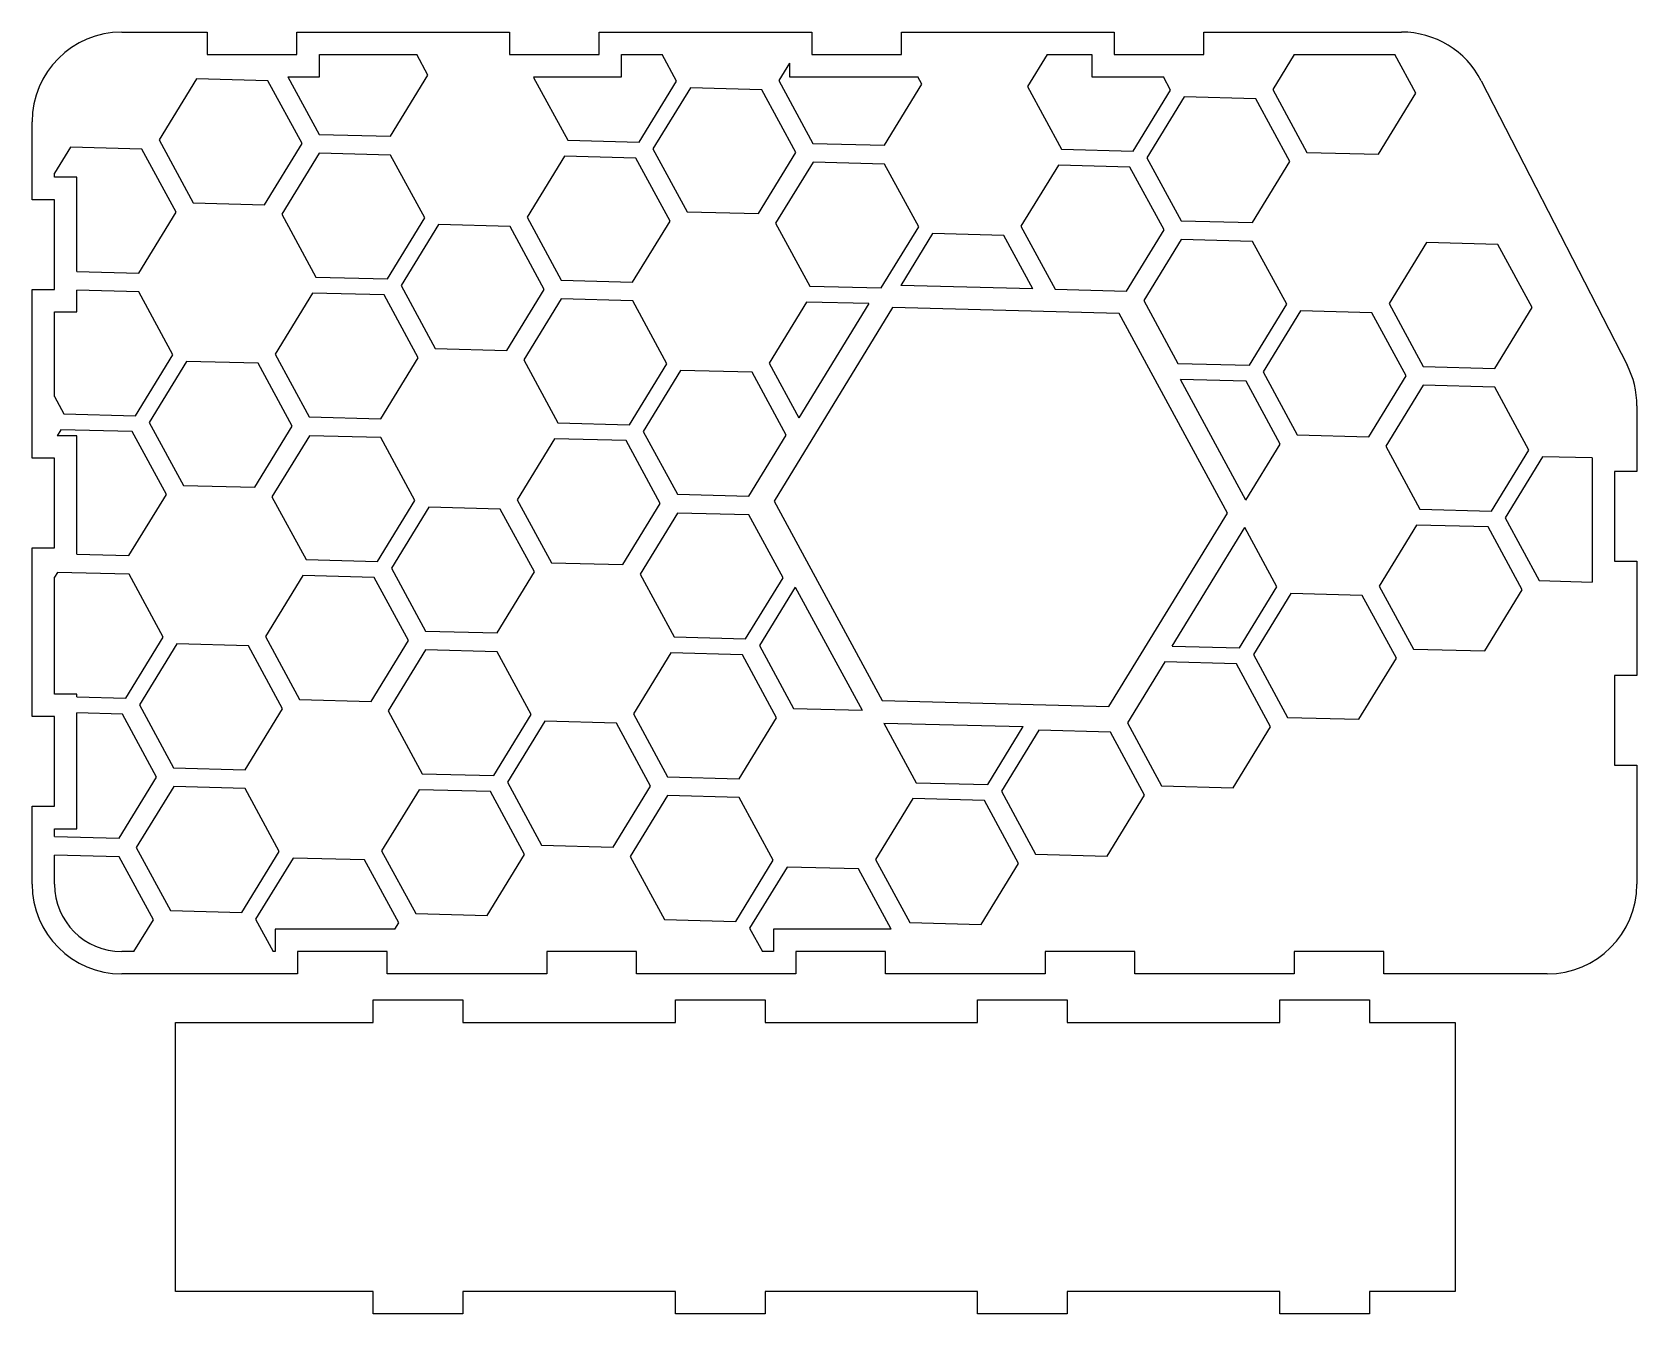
# Model space of a CAD drawing. Header units: millimetres. Extents: x -1783 to -1425, y -375 to -89.
import ezdxf

# ---------------------------------------------------------------- set-up
doc = ezdxf.new("R2010")
doc.units = ezdxf.units.MM
doc.header["$MEASUREMENT"] = 0
doc.layers.add('커팅도면', color=3, linetype='Continuous', true_color=0x00ff00)

msp = doc.modelspace()

# ---------------------------------------------------------------- linework, layer by layer
at = {"layer": '커팅도면'}
for p, q in [((-1762.55, -89.32), (-1743.47, -89.32)), ((-1743.47, -89.32), (-1743.47, -94.32)), ((-1723.47, -94.32), (-1723.47, -89.32)), ((-1723.47, -89.32), (-1676.04, -89.32)), ((-1676.04, -89.32), (-1676.04, -94.32)), ((-1656.04, -94.32), (-1656.04, -89.32)), ((-1656.04, -89.32), (-1608.61, -89.32)), ((-1608.61, -89.32), (-1608.61, -94.32)), ((-1588.61, -94.32), (-1588.61, -89.32)), ((-1588.61, -89.32), (-1541.18, -89.32)), ((-1541.18, -89.32), (-1541.18, -94.32)), ((-1521.18, -94.32), (-1521.18, -89.32)), ((-1521.18, -89.32), (-1477.07, -89.32)), ((-1743.47, -94.32), (-1723.47, -94.32)), ((-1676.04, -94.32), (-1656.04, -94.32)), ((-1608.61, -94.32), (-1588.61, -94.32)), ((-1541.18, -94.32), (-1521.18, -94.32)), ((-1459.28, -100.18), (-1426.76, -163.48)), ((-1782.55, -126.69), (-1782.55, -109.32)), ((-1777.55, -126.69), (-1782.55, -126.69)), ((-1777.55, -146.69), (-1777.55, -126.69)), ((-1782.55, -184.32), (-1782.55, -146.69)), ((-1782.55, -146.69), (-1777.55, -146.69)), ((-1424.55, -172.62), (-1424.55, -187.31)), ((-1777.55, -184.32), (-1782.55, -184.32)), ((-1777.55, -204.32), (-1777.55, -184.32)), ((-1424.55, -187.31), (-1429.55, -187.31)), ((-1429.55, -187.31), (-1429.55, -207.31)), ((-1782.55, -241.95), (-1782.55, -204.32)), ((-1782.55, -204.32), (-1777.55, -204.32)), ((-1429.55, -207.31), (-1424.55, -207.31)), ((-1424.55, -207.31), (-1424.55, -232.76)), ((-1424.55, -232.76), (-1429.55, -232.76)), ((-1429.55, -232.76), (-1429.55, -252.76)), ((-1777.55, -241.95), (-1782.55, -241.95)), ((-1777.55, -261.95), (-1777.55, -241.95)), ((-1429.55, -252.76), (-1424.55, -252.76)), ((-1424.55, -252.76), (-1424.55, -279.32)), ((-1782.55, -279.32), (-1782.55, -261.95)), ((-1782.55, -261.95), (-1777.55, -261.95)), ((-1703.32, -294.32), (-1723.32, -294.32)), ((-1723.32, -294.32), (-1723.32, -299.32)), ((-1703.32, -299.32), (-1703.32, -294.32)), ((-1647.74, -294.32), (-1667.74, -294.32)), ((-1667.74, -294.32), (-1667.74, -299.32)), ((-1647.74, -299.32), (-1647.74, -294.32)), ((-1592.17, -294.32), (-1612.17, -294.32)), ((-1612.17, -294.32), (-1612.17, -299.32)), ((-1592.17, -299.32), (-1592.17, -294.32)), ((-1536.59, -294.32), (-1556.59, -294.32)), ((-1556.59, -294.32), (-1556.59, -299.32)), ((-1536.59, -299.32), (-1536.59, -294.32)), ((-1481.02, -294.32), (-1501.02, -294.32)), ((-1501.02, -294.32), (-1501.02, -299.32)), ((-1481.02, -299.32), (-1481.02, -294.32)), ((-1723.32, -299.32), (-1762.55, -299.32)), ((-1667.74, -299.32), (-1703.32, -299.32)), ((-1612.17, -299.32), (-1647.74, -299.32)), ((-1556.59, -299.32), (-1592.17, -299.32)), ((-1501.02, -299.32), (-1536.59, -299.32)), ((-1444.55, -299.32), (-1481.02, -299.32)), ((-1706.48, -310.12), (-1706.48, -305.12)), ((-1706.48, -305.12), (-1686.48, -305.12)), ((-1686.48, -305.12), (-1686.48, -310.12)), ((-1639.05, -310.12), (-1639.05, -305.12)), ((-1639.05, -305.12), (-1619.05, -305.12)), ((-1619.05, -305.12), (-1619.05, -310.12)), ((-1571.62, -310.12), (-1571.62, -305.12)), ((-1571.62, -305.12), (-1551.62, -305.12)), ((-1551.62, -305.12), (-1551.62, -310.12)), ((-1504.19, -310.12), (-1504.19, -305.12)), ((-1504.19, -305.12), (-1484.19, -305.12)), ((-1484.19, -305.12), (-1484.19, -310.12)), ((-1750.59, -310.12), (-1706.48, -310.12)), ((-1686.48, -310.12), (-1639.05, -310.12)), ((-1619.05, -310.12), (-1571.62, -310.12)), ((-1551.62, -310.12), (-1504.19, -310.12)), ((-1484.19, -310.12), (-1465.1, -310.12)), ((-1706.48, -370.12), (-1750.59, -370.12)), ((-1706.48, -375.12), (-1706.48, -370.12)), ((-1639.05, -370.12), (-1686.48, -370.12)), ((-1686.48, -370.12), (-1686.48, -375.12)), ((-1639.05, -375.12), (-1639.05, -370.12)), ((-1571.62, -370.12), (-1619.05, -370.12)), ((-1619.05, -370.12), (-1619.05, -375.12)), ((-1571.62, -375.12), (-1571.62, -370.12)), ((-1504.19, -370.12), (-1551.62, -370.12)), ((-1551.62, -370.12), (-1551.62, -375.12)), ((-1504.19, -375.12), (-1504.19, -370.12)), ((-1465.1, -370.12), (-1484.19, -370.12)), ((-1484.19, -370.12), (-1484.19, -375.12)), ((-1686.48, -375.12), (-1706.48, -375.12)), ((-1619.05, -375.12), (-1639.05, -375.12)), ((-1551.62, -375.12), (-1571.62, -375.12)), ((-1484.19, -375.12), (-1504.19, -375.12))]:
    msp.add_line(p, q, dxfattribs=at)
for points in [[(-1725.49, -99.32), (-1718.54, -112.13), (-1702.59, -112.55), (-1694.25, -98.95), (-1696.76, -94.32)], [(-1725.49, -99.32), (-1718.47, -99.32), (-1718.47, -94.32), (-1696.76, -94.32)], [(-1670.63, -99.32), (-1670.69, -99.42), (-1663.07, -113.45), (-1647.12, -113.87), (-1638.78, -100.26), (-1642, -94.32)], [(-1670.63, -99.32), (-1651.04, -99.32), (-1651.04, -94.32), (-1642, -94.32)], [(-1613.61, -96.27), (-1615.96, -100.11), (-1608.35, -114.13), (-1592.39, -114.55), (-1584.05, -100.95), (-1584.94, -99.32)], [(-1613.61, -96.27), (-1613.61, -99.32), (-1584.94, -99.32)], [(-1556.14, -94.32), (-1560.5, -101.42), (-1552.88, -115.45), (-1536.93, -115.87), (-1528.59, -102.26), (-1530.18, -99.32)], [(-1556.14, -94.32), (-1546.18, -94.32), (-1546.18, -99.32), (-1530.18, -99.32)], [(-1500.99, -94.32), (-1505.77, -102.11), (-1498.16, -116.13), (-1482.2, -116.55), (-1473.86, -102.95), (-1478.55, -94.32)], [(-1500.99, -94.32), (-1478.55, -94.32)], [(-1772.55, -142.69), (-1758.77, -143.05), (-1750.43, -129.44), (-1758.04, -115.42), (-1774, -115), (-1777.55, -120.8)], [(-1772.55, -142.69), (-1772.55, -121.69), (-1777.55, -121.69), (-1777.55, -120.8)], [(-1559.29, -146.57), (-1565.75, -134.67), (-1581.7, -134.25), (-1588.78, -145.79)], [(-1559.29, -146.57), (-1588.78, -145.79)], [(-1777.55, -170.55), (-1775.44, -174.44), (-1759.49, -174.86), (-1751.15, -161.25), (-1758.76, -147.23), (-1772.55, -146.86)], [(-1777.55, -170.55), (-1777.55, -151.69), (-1772.55, -151.69), (-1772.55, -146.86)], [(-1595.92, -149.86), (-1609.79, -149.5), (-1618.14, -163.1), (-1611.51, -175.3)], [(-1595.92, -149.86), (-1611.51, -175.3)], [(-1511.76, -193.65), (-1504.13, -181.19), (-1511.74, -167.16), (-1526.34, -166.78)], [(-1511.76, -193.65), (-1526.34, -166.78)], [(-1772.55, -205.74), (-1760.94, -206.04), (-1752.6, -192.44), (-1760.22, -178.41), (-1776.17, -177.99), (-1776.98, -179.32)], [(-1772.55, -205.74), (-1772.55, -179.32), (-1776.98, -179.32)], [(-1434.55, -184.28), (-1445.59, -183.99), (-1453.93, -197.6), (-1446.32, -211.63), (-1434.55, -211.94)], [(-1434.55, -184.28), (-1434.55, -211.94)], [(-1528.2, -226.21), (-1513.19, -226.61), (-1504.85, -213), (-1512.01, -199.8)], [(-1528.2, -226.21), (-1512.01, -199.8)], [(-1772.55, -237.57), (-1761.66, -237.85), (-1753.32, -224.25), (-1760.93, -210.22), (-1776.89, -209.8), (-1777.55, -210.89)], [(-1772.55, -237.57), (-1772.55, -236.95), (-1777.55, -236.95), (-1777.55, -210.89)], [(-1612.32, -213.06), (-1620.31, -226.1), (-1612.7, -240.12), (-1597.41, -240.53)], [(-1612.32, -213.06), (-1597.41, -240.53)], [(-1777.55, -268.66), (-1763.12, -269.04), (-1754.78, -255.43), (-1762.39, -241.41), (-1772.55, -241.14)], [(-1777.55, -268.66), (-1777.55, -266.95), (-1772.55, -266.95), (-1772.55, -241.14)], [(-1592.55, -243.37), (-1585.32, -256.68), (-1569.37, -257.1), (-1561.45, -244.18)], [(-1592.55, -243.37), (-1561.45, -244.18)], [(-1759.83, -294.32), (-1755.49, -287.24), (-1763.11, -273.22), (-1777.55, -272.84)], [(-1777.55, -279.32), (-1777.55, -272.84)], [(-1701.62, -289.32), (-1700.77, -287.93), (-1708.38, -273.9), (-1724.34, -273.49), (-1732.68, -287.09), (-1728.75, -294.32)], [(-1590.91, -289.32), (-1598.19, -275.91), (-1614.14, -275.49), (-1622.48, -289.09), (-1619.65, -294.32)], [(-1701.62, -289.32), (-1728.32, -289.32), (-1728.32, -294.32), (-1728.75, -294.32)], [(-1590.91, -289.32), (-1617.17, -289.32), (-1617.17, -294.32), (-1619.65, -294.32)], [(-1759.83, -294.32), (-1762.55, -294.32)], [(-1750.59, -370.12), (-1750.59, -310.12)], [(-1465.1, -310.12), (-1465.1, -370.12)]]:
    msp.add_lwpolyline(points, dxfattribs=at)
for points in [[(-1745.9, -99.75), (-1754.24, -113.36), (-1746.63, -127.38), (-1730.68, -127.8), (-1722.34, -114.19), (-1729.95, -100.17)], [(-1635.71, -101.75), (-1644.05, -115.36), (-1636.44, -129.38), (-1620.49, -129.8), (-1612.15, -116.2), (-1619.76, -102.17)], [(-1525.52, -103.75), (-1533.86, -117.36), (-1526.25, -131.38), (-1510.29, -131.8), (-1501.95, -118.2), (-1509.57, -104.17)], [(-1718.53, -116.31), (-1726.87, -129.92), (-1719.26, -143.94), (-1703.3, -144.36), (-1694.96, -130.76), (-1702.58, -116.73)], [(-1663.8, -117), (-1672.14, -130.61), (-1664.53, -144.63), (-1648.58, -145.05), (-1640.24, -131.44), (-1647.85, -117.42)], [(-1608.34, -118.31), (-1616.68, -131.92), (-1609.07, -145.94), (-1593.11, -146.36), (-1584.77, -132.76), (-1592.39, -118.73)], [(-1553.61, -119), (-1561.95, -132.61), (-1554.34, -146.63), (-1538.38, -147.05), (-1530.04, -133.44), (-1537.66, -119.42)], [(-1691.9, -132.25), (-1700.24, -145.85), (-1692.62, -159.88), (-1676.67, -160.3), (-1668.33, -146.69), (-1675.94, -132.67)], [(-1526.24, -135.56), (-1534.58, -149.17), (-1526.96, -163.19), (-1511.01, -163.61), (-1502.67, -150.01), (-1510.28, -135.98)], [(-1471.51, -136.25), (-1479.85, -149.85), (-1472.24, -163.88), (-1456.28, -164.3), (-1447.94, -150.69), (-1455.56, -136.67)], [(-1719.99, -147.5), (-1728.33, -161.1), (-1720.71, -175.13), (-1704.76, -175.55), (-1696.42, -161.94), (-1704.03, -147.92)], [(-1664.52, -148.81), (-1672.86, -162.41), (-1665.25, -176.44), (-1649.29, -176.86), (-1640.95, -163.25), (-1648.57, -149.23)], [(-1590.6, -150.74), (-1617.04, -193.89), (-1592.9, -238.36), (-1542.32, -239.69), (-1515.88, -196.55), (-1540.02, -152.07)], [(-1499.6, -151.5), (-1507.94, -165.1), (-1500.33, -179.13), (-1484.38, -179.55), (-1476.04, -165.94), (-1483.65, -151.92)], [(-1748.08, -162.74), (-1756.42, -176.35), (-1748.8, -190.38), (-1732.85, -190.8), (-1724.51, -177.19), (-1732.12, -163.16)], [(-1637.89, -164.74), (-1646.23, -178.35), (-1638.61, -192.38), (-1622.66, -192.8), (-1614.32, -179.19), (-1621.93, -165.16)], [(-1472.23, -168.06), (-1480.57, -181.66), (-1472.96, -195.69), (-1457, -196.11), (-1448.66, -182.5), (-1456.28, -168.48)], [(-1720.7, -179.31), (-1729.04, -192.91), (-1721.43, -206.94), (-1705.48, -207.36), (-1697.14, -193.75), (-1704.75, -179.72)], [(-1665.98, -179.99), (-1674.32, -193.6), (-1666.7, -207.63), (-1650.75, -208.05), (-1642.41, -194.44), (-1650.02, -180.41)], [(-1694.07, -195.24), (-1702.41, -208.85), (-1694.8, -222.87), (-1678.84, -223.29), (-1670.5, -209.69), (-1678.12, -195.66)], [(-1638.6, -196.55), (-1646.94, -210.16), (-1639.33, -224.19), (-1623.38, -224.61), (-1615.04, -211), (-1622.65, -196.97)], [(-1473.69, -199.24), (-1482.03, -212.85), (-1474.41, -226.88), (-1458.46, -227.3), (-1450.12, -213.69), (-1457.73, -199.66)], [(-1722.16, -210.49), (-1730.5, -224.1), (-1722.89, -238.12), (-1706.93, -238.54), (-1698.59, -224.94), (-1706.21, -210.91)], [(-1501.78, -214.49), (-1510.12, -228.1), (-1502.5, -242.12), (-1486.55, -242.54), (-1478.21, -228.94), (-1485.82, -214.91)], [(-1750.25, -225.74), (-1758.59, -239.35), (-1750.98, -253.37), (-1735.03, -253.79), (-1726.69, -240.18), (-1734.3, -226.16)], [(-1694.79, -227.05), (-1703.13, -240.66), (-1695.51, -254.68), (-1679.56, -255.1), (-1671.22, -241.5), (-1678.83, -227.47)], [(-1640.06, -227.74), (-1648.4, -241.35), (-1640.79, -255.37), (-1624.83, -255.79), (-1616.49, -242.19), (-1624.11, -228.16)], [(-1529.87, -229.74), (-1538.21, -243.35), (-1530.6, -257.37), (-1514.64, -257.79), (-1506.3, -244.19), (-1513.91, -230.16)], [(-1668.15, -242.99), (-1676.49, -256.59), (-1668.88, -270.62), (-1652.92, -271.04), (-1644.58, -257.43), (-1652.2, -243.41)], [(-1557.96, -244.99), (-1566.3, -258.6), (-1558.69, -272.62), (-1542.73, -273.04), (-1534.39, -259.43), (-1542.01, -245.41)], [(-1750.97, -257.55), (-1759.31, -271.16), (-1751.7, -285.18), (-1735.74, -285.6), (-1727.4, -271.99), (-1735.02, -257.97)], [(-1696.24, -258.24), (-1704.58, -271.84), (-1696.97, -285.87), (-1681.02, -286.29), (-1672.68, -272.68), (-1680.29, -258.66)], [(-1640.78, -259.55), (-1649.12, -273.16), (-1641.5, -287.18), (-1625.55, -287.6), (-1617.21, -273.99), (-1624.82, -259.97)], [(-1586.05, -260.24), (-1594.39, -273.84), (-1586.78, -287.87), (-1570.82, -288.29), (-1562.48, -274.68), (-1570.1, -260.66)]]:
    msp.add_lwpolyline(points, close=True, dxfattribs=at)
for centre, radius, start, end in [((-1762.55, -109.32), 20, 90, 180), ((-1477.07, -109.32), 20, 27.189, 90), ((-1444.55, -172.62), 20, 0, 27.189), ((-1762.55, -279.32), 20, 180, 270), ((-1762.55, -279.32), 15, 180, 270), ((-1444.55, -279.32), 20, 270, 360)]:
    msp.add_arc(centre, radius, start, end, dxfattribs=at)

doc.saveas('drawing.dxf')
